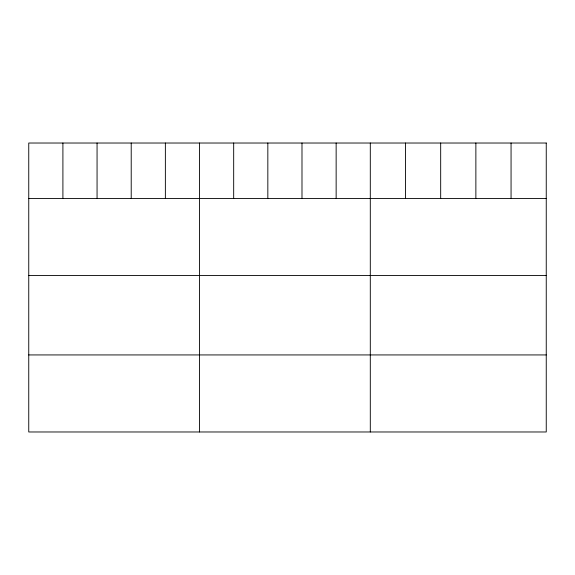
<?xml version="1.0" encoding="UTF-8"?>
<svg xmlns="http://www.w3.org/2000/svg" width="575" height="575" viewBox="0 0 575 575"><rect width="100%" height="100%" fill="white"/><g stroke="black" fill="none" stroke-linecap="round" stroke-linejoin="round"><path stroke-width="0.86" d="M28.75 198.519L546.25 198.519M28.75 275.562L546.25 275.562M28.75 354.933L546.25 354.933M511.06 143.024L511.06 198.519M475.87 143.024L475.87 198.519M440.68 143.024L440.68 198.519M405.49 143.024L405.49 198.519M370.3 143.024L370.3 431.976M336.145 143.024L336.145 198.519M301.99 143.024L301.99 198.519M267.835 143.024L267.835 198.519M233.68 143.024L233.68 198.519M199.525 143.024L199.525 431.976M165.37 143.024L165.37 198.519M131.215 143.024L131.215 198.519M97.06 143.024L97.06 198.519M62.905 143.024L62.905 198.519M546.25 143.024L28.75 143.024L28.75 431.976L546.25 431.976L546.25 143.024"/></g></svg>
